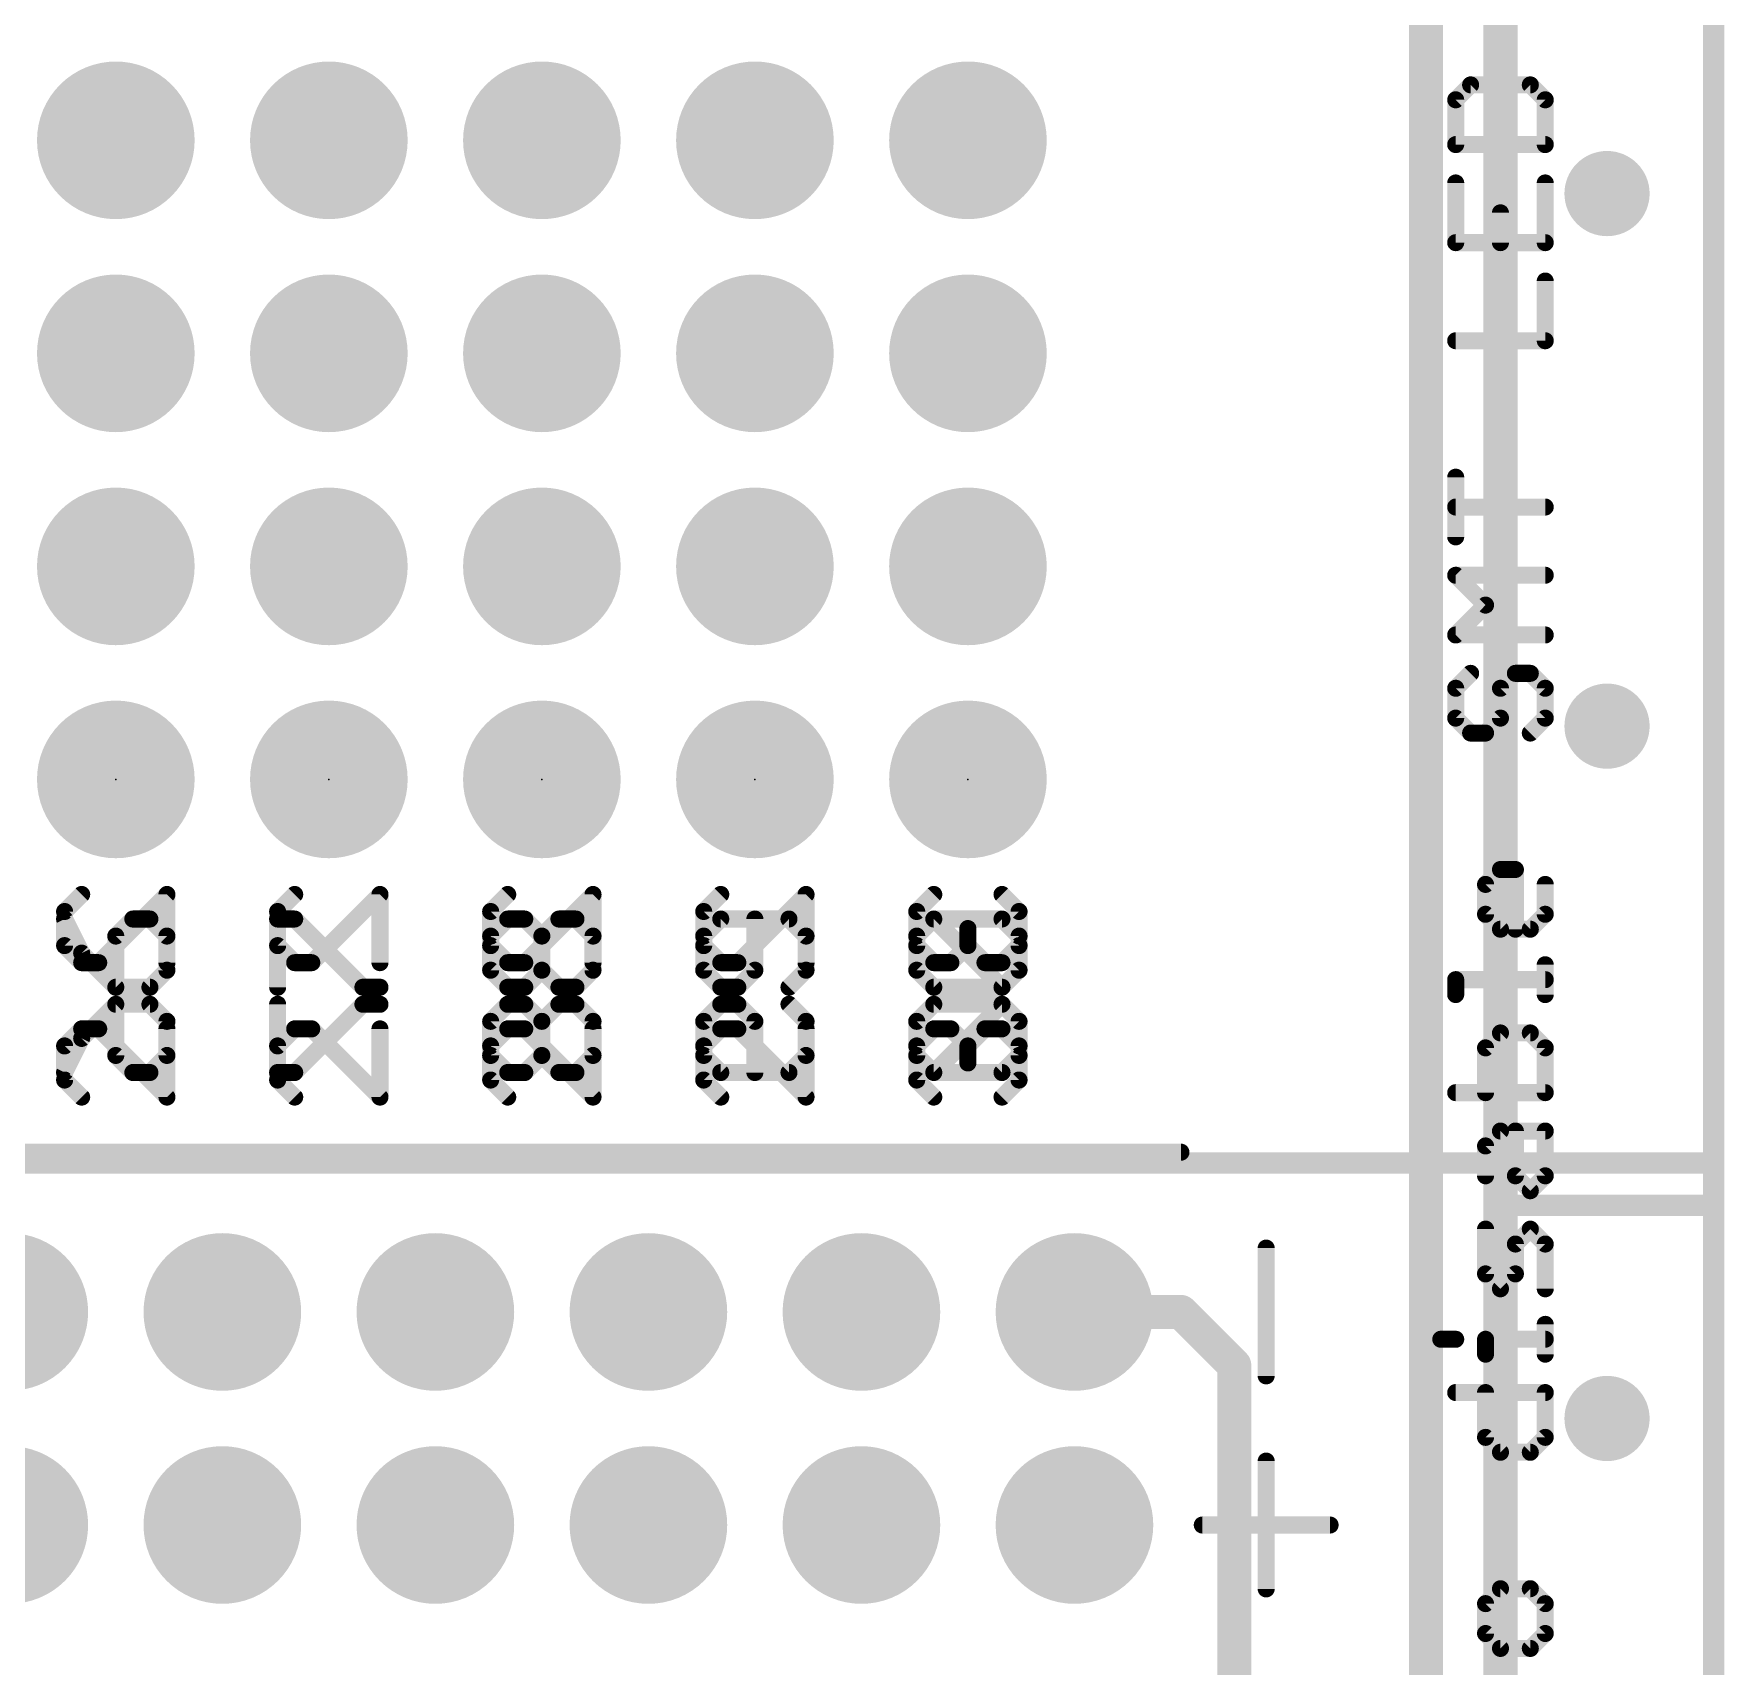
# Model space of a CAD drawing. Extents: x 0 to 108, y -11 to 121.
# Drawn here: x 65.06 to 85.22, y 27.53 to 46.99 of the extents above; entities that cross this region are included whole.
import ezdxf

# ---------------------------------------------------------------- set-up
doc = ezdxf.new("R2010")
doc.units = 0
for name, color, linetype in [('1', 12, 'CONTINUOUS'), ('17', 110, 'CONTINUOUS'), ('18', 110, 'CONTINUOUS'), ('20', 53, 'CONTINUOUS'), ('21', 41, 'CONTINUOUS'), ('22', 40, 'CONTINUOUS'), ('23', 53, 'CONTINUOUS'), ('51', 53, 'CONTINUOUS')]:
    doc.layers.add(name, color=color, linetype=linetype)

# ---------------------------------------------------------------- blocks, each defined once
blk = doc.blocks.new('RECT')
blk.add_solid([(-0.5, -0.5), (0.5, -0.5), (-0.5, 0.5), (0.5, 0.5)])
blk = doc.blocks.new('ROUNDP')
at = {"const_width": 0.5}
blk.add_lwpolyline([(0, -0.25, 1), (0, 0.25, 1), (0, -0.25)], format="xyb", dxfattribs=at)
blk = doc.blocks.new('ROUNDV')
at = {"const_width": 0.5}
blk.add_lwpolyline([(0, -0.25, 1), (0, 0.25, 1), (0, -0.25)], format="xyb", dxfattribs=at)

msp = doc.modelspace()

# ---------------------------------------------------------------- linework, layer by layer
at = {"layer": '1'}
for points, const_width in [([(82.55, 33.02), (82.55, 86.36)], 0.254), ([(85.09, 86.36), (85.09, 33.02)], 0.254), ([(82.55, 20.955), (82.55, 85.725)], 0.4064), ([(81.661, 21.336), (81.661, 85.344)], 0.4064), ([(85.09, 33.528), (0, 33.528)], 0.254), ([(85.09, 33.02), (85.09, 33.528)], 0.254), ([(85.09, 33.02), (82.55, 33.02)], 0.254), ([(85.09, 0), (85.09, 33.02)], 0.254), ([(77.47, 31.75), (78.74, 31.75)], 0.4064), ([(78.74, 31.75), (79.375, 31.115)], 0.4064), ([(79.375, 31.115), (79.375, 27.305)], 0.4064)]:
    msp.add_lwpolyline(points, dxfattribs=dict(at, const_width=const_width))
for points, const_width in [([(85.1535, 33.528, 1), (85.0265, 33.528)], 0.127), ([(85.09, 33.4645, 1), (85.09, 33.5915)], 0.127), ([(82.55, 33.0835, 1), (82.55, 32.9565)], 0.127), ([(82.4865, 33.02, 1), (82.6135, 33.02)], 0.127), ([(85.1535, 33.02, 1), (85.0265, 33.02)], 0.127), ([(85.0265, 33.02, 1), (85.1535, 33.02)], 0.127), ([(85.0265, 33.02, 1), (85.1535, 33.02)], 0.127), ([(85.09, 32.9565, 1), (85.09, 33.0835)], 0.127), ([(77.47, 31.8516, 1), (77.47, 31.6484)], 0.2032), ([(78.8118, 31.8218, 1), (78.6682, 31.6782)], 0.2032), ([(78.74, 31.6484, 1), (78.74, 31.8516)], 0.2032), ([(79.4766, 31.115, 1), (79.2734, 31.115)], 0.2032), ([(79.3032, 31.0432, 1), (79.4468, 31.1868)], 0.2032)]:
    msp.add_lwpolyline(points, format="xyb", dxfattribs=dict(at, const_width=const_width))
at = {"layer": '20', "const_width": 0.2032}
msp.add_lwpolyline([(85.09, 102.344), (85.09, 8.1461)], dxfattribs=at)
at = {"layer": '21', "const_width": 0.2032}
for points in [[(82.1936, 46.381), (82.0157, 46.2031)], [(82.9055, 46.381), (82.1936, 46.381)], [(83.0834, 46.2031), (82.9055, 46.381)], [(82.0157, 46.2031), (82.0157, 45.6692)], [(83.0834, 45.6692), (83.0834, 46.2031)], [(82.0157, 45.6692), (83.0834, 45.6692)], [(82.0157, 45.2116), (82.0157, 44.4998)], [(83.0834, 44.4998), (83.0834, 45.2116)], [(82.5495, 44.4998), (82.5495, 44.8557)], [(82.0157, 44.4998), (83.0834, 44.4998)], [(83.0834, 43.3304), (83.0834, 44.0422)], [(82.0157, 43.3304), (83.0834, 43.3304)], [(82.0157, 40.9916), (82.0157, 41.7034)], [(83.0834, 41.3475), (82.0157, 41.3475)], [(82.3716, 40.1781), (82.0157, 40.534)], [(82.0157, 40.534), (83.0834, 40.534)], [(82.0157, 39.8222), (82.3716, 40.1781)], [(83.0834, 39.8222), (82.0157, 39.8222)], [(82.1936, 39.3646), (82.0157, 39.1867)], [(82.5495, 39.1867), (82.7275, 39.3646)], [(82.7275, 39.3646), (82.9055, 39.3646)], [(82.9055, 39.3646), (83.0834, 39.1867)], [(82.0157, 39.1867), (82.0157, 38.8308)], [(82.5495, 38.8308), (82.5495, 39.1867)], [(83.0834, 39.1867), (83.0834, 38.8308)], [(82.0157, 38.8308), (82.1936, 38.6528)], [(82.3716, 38.6528), (82.5495, 38.8308)], [(83.0834, 38.8308), (82.9055, 38.6528)], [(82.1936, 38.6528), (82.3716, 38.6528)], [(82.3716, 36.8479), (82.5495, 37.0258)], [(82.5495, 37.0258), (82.7275, 37.0258)], [(82.7275, 37.0258), (82.7275, 36.314)], [(82.3716, 36.492), (82.3716, 36.8479)], [(83.0834, 36.8479), (83.0834, 36.492)], [(65.4294, 36.4354), (65.6327, 36.0286)], [(66.2429, 36.4354), (66.0395, 36.232)], [(66.4462, 36.4354), (66.2429, 36.4354)], [(66.6496, 36.232), (66.4462, 36.4354)], [(67.9694, 35.6219), (67.9694, 36.4354)], [(67.9694, 36.4354), (68.1727, 36.4354)], [(68.1727, 36.4354), (68.9862, 35.6219)], [(70.5094, 36.232), (70.7127, 36.4354)], [(70.7127, 36.4354), (70.9161, 36.4354)], [(70.9161, 36.4354), (71.1195, 36.232)], [(71.1195, 36.232), (71.3229, 36.4354)], [(71.3229, 36.4354), (71.5262, 36.4354)], [(71.5262, 36.4354), (71.7296, 36.232)], [(73.2527, 36.4354), (73.0494, 36.232)], [(74.0662, 36.4354), (73.2527, 36.4354)], [(73.6595, 35.8252), (73.6595, 36.4354)], [(74.2696, 36.232), (74.0662, 36.4354)], [(75.5894, 36.232), (75.7927, 36.4354)], [(75.7927, 36.4354), (76.6062, 36.4354)], [(76.6062, 35.6219), (75.7927, 36.4354)], [(76.6062, 36.4354), (76.8096, 36.232)], [(82.5495, 36.314), (82.3716, 36.492)], [(83.0834, 36.492), (82.9055, 36.314)], [(66.0395, 36.232), (66.0395, 35.6219)], [(66.6496, 35.8252), (66.6496, 36.232)], [(70.5094, 35.8252), (70.5094, 36.232)], [(71.1195, 35.8252), (71.1195, 36.232)], [(71.7296, 36.232), (71.7296, 35.8252)], [(73.0494, 36.232), (73.0494, 35.8252)], [(74.2696, 35.8252), (74.2696, 36.232)], [(75.5894, 35.8252), (75.5894, 36.232)], [(76.8096, 36.232), (76.8096, 35.8252)], [(82.9055, 36.314), (82.5495, 36.314)], [(65.6327, 36.0286), (66.0395, 35.6219)], [(66.4462, 35.6219), (66.6496, 35.8252)], [(70.7127, 35.6219), (70.5094, 35.8252)], [(71.1195, 35.8252), (70.9161, 35.6219)], [(71.3229, 35.6219), (71.1195, 35.8252)], [(71.7296, 35.8252), (71.5262, 35.6219)], [(73.0494, 35.8252), (73.2527, 35.6219)], [(73.4561, 35.6219), (73.6595, 35.8252)], [(74.0662, 35.6219), (74.2696, 35.8252)], [(75.7927, 35.6219), (75.5894, 35.8252)], [(76.8096, 35.8252), (76.6062, 35.6219)], [(83.0834, 35.5344), (83.0834, 35.8903)], [(66.0395, 35.6219), (66.4462, 35.6219)], [(68.9862, 35.6219), (69.1896, 35.6219)], [(70.9161, 35.6219), (70.7127, 35.6219)], [(71.5262, 35.6219), (71.3229, 35.6219)], [(73.2527, 35.6219), (73.4561, 35.6219)], [(76.6062, 35.6219), (75.7927, 35.6219)], [(82.0157, 35.5344), (82.0157, 35.7124)], [(82.0157, 35.7124), (83.0834, 35.7124)], [(65.6327, 35.1256), (65.4294, 34.9223)], [(65.8361, 35.1256), (65.6327, 35.1256)], [(66.6496, 34.3121), (65.8361, 35.1256)], [(66.6496, 35.1256), (66.6496, 34.3121)], [(68.1727, 35.1256), (67.9694, 34.9223)], [(68.3761, 35.1256), (68.1727, 35.1256)], [(69.1896, 34.3121), (68.3761, 35.1256)], [(69.1896, 35.1256), (69.1896, 34.3121)], [(70.7127, 35.1256), (70.5094, 34.9223)], [(70.9161, 35.1256), (70.7127, 35.1256)], [(71.7296, 34.3121), (70.9161, 35.1256)], [(71.7296, 35.1256), (71.7296, 34.3121)], [(73.2527, 35.1256), (73.0494, 34.9223)], [(73.4561, 35.1256), (73.2527, 35.1256)], [(74.2696, 34.3121), (73.4561, 35.1256)], [(74.2696, 35.1256), (74.2696, 34.3121)], [(75.5894, 34.9223), (75.7927, 35.1256)], [(75.7927, 35.1256), (75.9961, 35.1256)], [(75.9961, 35.1256), (76.1995, 34.9223)], [(76.1995, 34.9223), (76.4029, 35.1256)], [(76.4029, 35.1256), (76.6062, 35.1256)], [(76.6062, 35.1256), (76.8096, 34.9223)], [(82.5495, 35.0769), (82.3716, 34.8989)], [(82.9055, 35.0769), (82.5495, 35.0769)], [(83.0834, 34.8989), (82.9055, 35.0769)], [(65.4294, 34.9223), (65.4294, 34.5155)], [(67.9694, 34.9223), (67.9694, 34.5155)], [(70.5094, 34.9223), (70.5094, 34.5155)], [(73.0494, 34.9223), (73.0494, 34.5155)], [(75.5894, 34.5155), (75.5894, 34.9223)], [(76.1995, 34.9223), (76.1995, 34.7189)], [(76.8096, 34.9223), (76.8096, 34.5155)], [(82.3716, 34.8989), (82.3716, 34.365)], [(83.0834, 34.365), (83.0834, 34.8989)], [(65.4294, 34.5155), (65.6327, 34.3121)], [(67.9694, 34.5155), (68.1727, 34.3121)], [(70.5094, 34.5155), (70.7127, 34.3121)], [(73.0494, 34.5155), (73.2527, 34.3121)], [(75.7927, 34.3121), (75.5894, 34.5155)], [(76.8096, 34.5155), (76.6062, 34.3121)], [(82.0157, 34.365), (83.0834, 34.365)], [(82.3716, 33.7295), (82.5495, 33.9075)], [(82.5495, 33.9075), (83.0834, 33.9075)], [(82.7275, 33.3736), (82.7275, 33.9075)], [(83.0834, 33.9075), (83.0834, 33.3736)], [(78.74, 33.655), (2.54, 33.655)], [(82.3716, 33.3736), (82.3716, 33.7295)], [(82.9055, 33.1957), (82.7275, 33.3736)], [(83.0834, 33.3736), (82.9055, 33.1957)], [(82.3716, 32.2042), (82.3716, 32.7381)], [(82.9055, 32.7381), (82.7275, 32.5601)], [(82.7275, 32.5601), (82.7275, 32.2042)], [(83.0834, 32.5601), (82.9055, 32.7381)], [(83.0834, 32.0263), (83.0834, 32.5601)], [(79.756, 32.512), (79.756, 30.988)], [(82.5495, 32.0263), (82.3716, 32.2042)], [(82.7275, 32.2042), (82.5495, 32.0263)], [(83.0834, 31.2467), (83.0834, 31.6026)], [(81.8377, 31.4246), (82.0157, 31.4246)], [(82.3716, 31.2467), (82.3716, 31.4246)], [(82.3716, 31.4246), (83.0834, 31.4246)], [(82.0157, 30.7891), (83.0834, 30.7891)], [(82.3716, 30.2552), (82.3716, 30.7891)], [(83.0834, 30.7891), (83.0834, 30.2552)], [(82.5495, 30.0773), (82.3716, 30.2552)], [(83.0834, 30.2552), (82.9055, 30.0773)], [(79.756, 29.972), (79.756, 28.448)], [(82.9055, 30.0773), (82.5495, 30.0773)], [(78.994, 29.21), (80.518, 29.21)], [(82.5495, 28.4503), (82.3716, 28.2723)], [(82.9055, 28.4503), (82.5495, 28.4503)], [(83.0834, 28.2723), (82.9055, 28.4503)], [(82.3716, 28.2723), (82.3716, 27.9164)], [(83.0834, 27.9164), (83.0834, 28.2723)], [(82.3716, 27.9164), (82.5495, 27.7385)], [(82.9055, 27.7385), (83.0834, 27.9164)], [(82.5495, 27.7385), (82.9055, 27.7385)]]:
    msp.add_lwpolyline(points, dxfattribs=at)
at = {"layer": '21', "const_width": 0.1016}
for points in [[(82.1936, 46.4318, 1), (82.1936, 46.3302)], [(82.2296, 46.3451, 1), (82.1577, 46.4169)], [(82.9414, 46.4169, 1), (82.8695, 46.3451)], [(82.9055, 46.3302, 1), (82.9055, 46.4318)], [(82.0665, 46.2031, 1), (81.9649, 46.2031)], [(81.9798, 46.239, 1), (82.0516, 46.1672)], [(83.1342, 46.2031, 1), (83.0326, 46.2031)], [(83.0475, 46.1672, 1), (83.1193, 46.239)], [(82.0157, 45.72, 1), (82.0157, 45.6184)], [(83.0834, 45.6184, 1), (83.0834, 45.72)], [(81.9649, 45.6692, 1), (82.0665, 45.6692)], [(83.0326, 45.6692, 1), (83.1342, 45.6692)], [(82.0665, 45.2116, 1), (81.9649, 45.2116)], [(83.1342, 45.2116, 1), (83.0326, 45.2116)], [(82.6003, 44.8557, 1), (82.4987, 44.8557)], [(82.0157, 44.5506, 1), (82.0157, 44.449)], [(81.9649, 44.4998, 1), (82.0665, 44.4998)], [(82.4987, 44.4998, 1), (82.6003, 44.4998)], [(83.0326, 44.4998, 1), (83.1342, 44.4998)], [(83.0834, 44.449, 1), (83.0834, 44.5506)], [(83.1342, 44.0422, 1), (83.0326, 44.0422)], [(82.0157, 43.3812, 1), (82.0157, 43.2796)], [(83.0326, 43.3304, 1), (83.1342, 43.3304)], [(83.0834, 43.2796, 1), (83.0834, 43.3812)], [(82.0665, 41.7034, 1), (81.9649, 41.7034)], [(82.0157, 41.3983, 1), (82.0157, 41.2967)], [(83.0834, 41.2967, 1), (83.0834, 41.3983)], [(81.9649, 40.9916, 1), (82.0665, 40.9916)], [(82.0516, 40.57, 1), (81.9798, 40.4981)], [(82.0157, 40.5848, 1), (82.0157, 40.4832)], [(83.0834, 40.4832, 1), (83.0834, 40.5848)], [(82.4075, 40.1422, 1), (82.3357, 40.2141)], [(82.3357, 40.1422, 1), (82.4075, 40.2141)], [(82.0157, 39.873, 1), (82.0157, 39.7714)], [(81.9798, 39.8582, 1), (82.0516, 39.7863)], [(83.0834, 39.7714, 1), (83.0834, 39.873)], [(82.2296, 39.3287, 1), (82.1577, 39.4006)], [(82.7275, 39.4154, 1), (82.7275, 39.3138)], [(82.7634, 39.3287, 1), (82.6916, 39.4006)], [(82.9414, 39.4006, 1), (82.8695, 39.3287)], [(82.9055, 39.3138, 1), (82.9055, 39.4154)], [(82.0665, 39.1867, 1), (81.9649, 39.1867)], [(81.9798, 39.2226, 1), (82.0516, 39.1508)], [(82.6003, 39.1867, 1), (82.4987, 39.1867)], [(82.5136, 39.2226, 1), (82.5855, 39.1508)], [(83.1342, 39.1867, 1), (83.0326, 39.1867)], [(83.0475, 39.1508, 1), (83.1193, 39.2226)], [(82.0516, 38.8667, 1), (81.9798, 38.7949)], [(82.5855, 38.7949, 1), (82.5136, 38.8667)], [(83.1193, 38.7949, 1), (83.0475, 38.8667)], [(81.9649, 38.8308, 1), (82.0665, 38.8308)], [(82.1936, 38.7036, 1), (82.1936, 38.602)], [(82.1577, 38.6169, 1), (82.2296, 38.6888)], [(82.3357, 38.6888, 1), (82.4075, 38.6169)], [(82.3716, 38.602, 1), (82.3716, 38.7036)], [(82.4987, 38.8308, 1), (82.6003, 38.8308)], [(82.8695, 38.6888, 1), (82.9414, 38.6169)], [(83.0326, 38.8308, 1), (83.1342, 38.8308)], [(82.5495, 37.0766, 1), (82.5495, 36.975)], [(82.5855, 36.9899, 1), (82.5136, 37.0618)], [(82.7783, 37.0258, 1), (82.6767, 37.0258)], [(82.7275, 36.975, 1), (82.7275, 37.0766)], [(82.4224, 36.8479, 1), (82.3208, 36.8479)], [(82.3357, 36.8838, 1), (82.4075, 36.812)], [(83.1342, 36.8479, 1), (83.0326, 36.8479)], [(65.4748, 36.4581, 1), (65.3839, 36.4126)], [(66.2429, 36.4862, 1), (66.2429, 36.3846)], [(66.2788, 36.3994, 1), (66.2069, 36.4713)], [(66.4821, 36.4713, 1), (66.4103, 36.3994)], [(66.4462, 36.3846, 1), (66.4462, 36.4862)], [(68.0202, 36.4354, 1), (67.9186, 36.4354)], [(67.9694, 36.4862, 1), (67.9694, 36.3846)], [(68.2087, 36.4713, 1), (68.1368, 36.3994)], [(68.1727, 36.3846, 1), (68.1727, 36.4862)], [(70.7127, 36.4862, 1), (70.7127, 36.3846)], [(70.7487, 36.3994, 1), (70.6768, 36.4713)], [(70.952, 36.4713, 1), (70.8802, 36.3994)], [(70.9161, 36.3846, 1), (70.9161, 36.4862)], [(71.3229, 36.4862, 1), (71.3229, 36.3846)], [(71.3588, 36.3994, 1), (71.2869, 36.4713)], [(71.5621, 36.4713, 1), (71.4903, 36.3994)], [(71.5262, 36.3846, 1), (71.5262, 36.4862)], [(73.2527, 36.4862, 1), (73.2527, 36.3846)], [(73.2887, 36.3994, 1), (73.2168, 36.4713)], [(73.7103, 36.4354, 1), (73.6087, 36.4354)], [(74.1021, 36.4713, 1), (74.0303, 36.3994)], [(74.0662, 36.3846, 1), (74.0662, 36.4862)], [(75.7927, 36.4862, 1), (75.7927, 36.3846)], [(75.8287, 36.4713, 1), (75.7568, 36.3994)], [(75.8287, 36.3994, 1), (75.7568, 36.4713)], [(76.6421, 36.4713, 1), (76.5703, 36.3994)], [(76.6062, 36.3846, 1), (76.6062, 36.4862)], [(82.4075, 36.5279, 1), (82.3357, 36.4561)], [(82.3208, 36.492, 1), (82.4224, 36.492)], [(83.0326, 36.492, 1), (83.1342, 36.492)], [(83.1193, 36.4561, 1), (83.0475, 36.5279)], [(66.0903, 36.232, 1), (65.9887, 36.232)], [(66.0036, 36.2679, 1), (66.0754, 36.1961)], [(66.7004, 36.232, 1), (66.5988, 36.232)], [(66.6137, 36.1961, 1), (66.6855, 36.2679)], [(70.4734, 36.2679, 1), (70.5453, 36.1961)], [(70.5602, 36.232, 1), (70.4586, 36.232)], [(71.1703, 36.232, 1), (71.0687, 36.232)], [(71.0836, 36.2679, 1), (71.1554, 36.1961)], [(71.0836, 36.1961, 1), (71.1554, 36.2679)], [(71.7804, 36.232, 1), (71.6788, 36.232)], [(71.6937, 36.1961, 1), (71.7655, 36.2679)], [(73.0134, 36.2679, 1), (73.0853, 36.1961)], [(73.1002, 36.232, 1), (72.9986, 36.232)], [(74.3204, 36.232, 1), (74.2188, 36.232)], [(74.2337, 36.1961, 1), (74.3055, 36.2679)], [(75.5534, 36.2679, 1), (75.6253, 36.1961)], [(75.6402, 36.232, 1), (75.5386, 36.232)], [(76.8604, 36.232, 1), (76.7588, 36.232)], [(76.7737, 36.1961, 1), (76.8455, 36.2679)], [(82.5495, 36.3648, 1), (82.5495, 36.2632)], [(82.5136, 36.2781, 1), (82.5855, 36.35)], [(82.6767, 36.314, 1), (82.7783, 36.314)], [(82.8695, 36.35, 1), (82.9414, 36.2781)], [(82.9055, 36.2632, 1), (82.9055, 36.3648)], [(65.6687, 36.0645, 1), (65.5968, 35.9927)], [(65.5873, 36.0059, 1), (65.6782, 36.0513)], [(66.5988, 35.8252, 1), (66.7004, 35.8252)], [(66.6855, 35.7893, 1), (66.6137, 35.8612)], [(70.5453, 35.8612, 1), (70.4734, 35.7893)], [(70.4586, 35.8252, 1), (70.5602, 35.8252)], [(71.1554, 35.8612, 1), (71.0836, 35.7893)], [(71.0687, 35.8252, 1), (71.1703, 35.8252)], [(71.1554, 35.7893, 1), (71.0836, 35.8612)], [(71.6788, 35.8252, 1), (71.7804, 35.8252)], [(71.7655, 35.7893, 1), (71.6937, 35.8612)], [(73.0853, 35.8612, 1), (73.0134, 35.7893)], [(72.9986, 35.8252, 1), (73.1002, 35.8252)], [(73.6087, 35.8252, 1), (73.7103, 35.8252)], [(73.6954, 35.7893, 1), (73.6236, 35.8612)], [(74.2188, 35.8252, 1), (74.3204, 35.8252)], [(74.3055, 35.7893, 1), (74.2337, 35.8612)], [(75.6253, 35.8612, 1), (75.5534, 35.7893)], [(75.5386, 35.8252, 1), (75.6402, 35.8252)], [(76.7588, 35.8252, 1), (76.8604, 35.8252)], [(76.8455, 35.7893, 1), (76.7737, 35.8612)], [(83.1342, 35.8903, 1), (83.0326, 35.8903)], [(66.0395, 35.6727, 1), (66.0395, 35.5711)], [(66.0036, 35.586, 1), (66.0754, 35.6578)], [(66.4103, 35.6578, 1), (66.4821, 35.586)], [(66.4462, 35.5711, 1), (66.4462, 35.6727)], [(68.9862, 35.6727, 1), (68.9862, 35.5711)], [(68.9503, 35.586, 1), (69.0221, 35.6578)], [(69.1896, 35.5711, 1), (69.1896, 35.6727)], [(70.7127, 35.6727, 1), (70.7127, 35.5711)], [(70.6768, 35.586, 1), (70.7487, 35.6578)], [(70.8802, 35.6578, 1), (70.952, 35.586)], [(70.9161, 35.5711, 1), (70.9161, 35.6727)], [(71.3229, 35.6727, 1), (71.3229, 35.5711)], [(71.2869, 35.586, 1), (71.3588, 35.6578)], [(71.4903, 35.6578, 1), (71.5621, 35.586)], [(71.5262, 35.5711, 1), (71.5262, 35.6727)], [(73.2527, 35.6727, 1), (73.2527, 35.5711)], [(73.2168, 35.586, 1), (73.2887, 35.6578)], [(73.4202, 35.6578, 1), (73.492, 35.586)], [(73.4561, 35.5711, 1), (73.4561, 35.6727)], [(74.0303, 35.6578, 1), (74.1021, 35.586)], [(75.7927, 35.6727, 1), (75.7927, 35.5711)], [(75.7568, 35.586, 1), (75.8287, 35.6578)], [(76.5703, 35.6578, 1), (76.6421, 35.586)], [(76.5703, 35.586, 1), (76.6421, 35.6578)], [(76.6062, 35.5711, 1), (76.6062, 35.6727)], [(82.0665, 35.7124, 1), (81.9649, 35.7124)], [(82.0157, 35.7632, 1), (82.0157, 35.6616)], [(83.0834, 35.6616, 1), (83.0834, 35.7632)], [(65.9887, 35.6219, 1), (66.0903, 35.6219)], [(67.9186, 35.6219, 1), (68.0202, 35.6219)], [(81.9649, 35.5344, 1), (82.0665, 35.5344)], [(83.0326, 35.5344, 1), (83.1342, 35.5344)], [(65.6327, 35.1764, 1), (65.6327, 35.0748)], [(65.6687, 35.0897, 1), (65.5968, 35.1616)], [(65.872, 35.1616, 1), (65.8002, 35.0897)], [(65.8361, 35.0748, 1), (65.8361, 35.1764)], [(66.7004, 35.1256, 1), (66.5988, 35.1256)], [(68.1727, 35.1764, 1), (68.1727, 35.0748)], [(68.2087, 35.0897, 1), (68.1368, 35.1616)], [(68.412, 35.1616, 1), (68.3402, 35.0897)], [(68.3761, 35.0748, 1), (68.3761, 35.1764)], [(69.2404, 35.1256, 1), (69.1388, 35.1256)], [(70.7127, 35.1764, 1), (70.7127, 35.0748)], [(70.7487, 35.0897, 1), (70.6768, 35.1616)], [(70.952, 35.1616, 1), (70.8802, 35.0897)], [(70.9161, 35.0748, 1), (70.9161, 35.1764)], [(71.7804, 35.1256, 1), (71.6788, 35.1256)], [(73.2527, 35.1764, 1), (73.2527, 35.0748)], [(73.2887, 35.0897, 1), (73.2168, 35.1616)], [(73.492, 35.1616, 1), (73.4202, 35.0897)], [(73.4561, 35.0748, 1), (73.4561, 35.1764)], [(74.3204, 35.1256, 1), (74.2188, 35.1256)], [(75.7927, 35.1764, 1), (75.7927, 35.0748)], [(75.8287, 35.0897, 1), (75.7568, 35.1616)], [(76.032, 35.1616, 1), (75.9602, 35.0897)], [(75.9961, 35.0748, 1), (75.9961, 35.1764)], [(76.4029, 35.1764, 1), (76.4029, 35.0748)], [(76.4388, 35.0897, 1), (76.3669, 35.1616)], [(76.6421, 35.1616, 1), (76.5703, 35.0897)], [(76.6062, 35.0748, 1), (76.6062, 35.1764)], [(82.5495, 35.1277, 1), (82.5495, 35.0261)], [(82.5855, 35.0409, 1), (82.5136, 35.1128)], [(82.9414, 35.1128, 1), (82.8695, 35.0409)], [(82.9055, 35.0261, 1), (82.9055, 35.1277)], [(65.3934, 34.9582, 1), (65.4653, 34.8863)], [(65.4802, 34.9223, 1), (65.3786, 34.9223)], [(67.9334, 34.9582, 1), (68.0053, 34.8863)], [(68.0202, 34.9223, 1), (67.9186, 34.9223)], [(70.4734, 34.9582, 1), (70.5453, 34.8863)], [(70.5602, 34.9223, 1), (70.4586, 34.9223)], [(73.0134, 34.9582, 1), (73.0853, 34.8863)], [(73.1002, 34.9223, 1), (72.9986, 34.9223)], [(75.5534, 34.9582, 1), (75.6253, 34.8863)], [(75.6402, 34.9223, 1), (75.5386, 34.9223)], [(76.2503, 34.9223, 1), (76.1487, 34.9223)], [(76.1636, 34.9582, 1), (76.2354, 34.8863)], [(76.1636, 34.8863, 1), (76.2354, 34.9582)], [(76.8604, 34.9223, 1), (76.7588, 34.9223)], [(76.7737, 34.8863, 1), (76.8455, 34.9582)], [(82.4224, 34.8989, 1), (82.3208, 34.8989)], [(82.3357, 34.9348, 1), (82.4075, 34.863)], [(83.1342, 34.8989, 1), (83.0326, 34.8989)], [(83.0475, 34.863, 1), (83.1193, 34.9348)], [(76.1487, 34.7189, 1), (76.2503, 34.7189)], [(65.4653, 34.5514, 1), (65.3934, 34.4796)], [(65.3786, 34.5155, 1), (65.4802, 34.5155)], [(68.0053, 34.5514, 1), (67.9334, 34.4796)], [(67.9186, 34.5155, 1), (68.0202, 34.5155)], [(70.5453, 34.5514, 1), (70.4734, 34.4796)], [(70.4586, 34.5155, 1), (70.5602, 34.5155)], [(73.0853, 34.5514, 1), (73.0134, 34.4796)], [(72.9986, 34.5155, 1), (73.1002, 34.5155)], [(75.6253, 34.5514, 1), (75.5534, 34.4796)], [(75.5386, 34.5155, 1), (75.6402, 34.5155)], [(76.7588, 34.5155, 1), (76.8604, 34.5155)], [(76.8455, 34.4796, 1), (76.7737, 34.5514)], [(82.0157, 34.4158, 1), (82.0157, 34.3142)], [(83.0834, 34.3142, 1), (83.0834, 34.4158)], [(65.5968, 34.2762, 1), (65.6687, 34.3481)], [(66.5988, 34.3121, 1), (66.7004, 34.3121)], [(66.6137, 34.2762, 1), (66.6855, 34.3481)], [(68.1368, 34.2762, 1), (68.2087, 34.3481)], [(69.1388, 34.3121, 1), (69.2404, 34.3121)], [(69.1537, 34.2762, 1), (69.2255, 34.3481)], [(70.6768, 34.2762, 1), (70.7487, 34.3481)], [(71.6788, 34.3121, 1), (71.7804, 34.3121)], [(71.6937, 34.2762, 1), (71.7655, 34.3481)], [(73.2168, 34.2762, 1), (73.2887, 34.3481)], [(74.2188, 34.3121, 1), (74.3204, 34.3121)], [(74.2337, 34.2762, 1), (74.3055, 34.3481)], [(75.7568, 34.2762, 1), (75.8287, 34.3481)], [(76.5703, 34.3481, 1), (76.6421, 34.2762)], [(82.3208, 34.365, 1), (82.4224, 34.365)], [(83.0326, 34.365, 1), (83.1342, 34.365)], [(82.5495, 33.9583, 1), (82.5495, 33.8567)], [(82.5855, 33.8715, 1), (82.5136, 33.9434)], [(82.7783, 33.9075, 1), (82.6767, 33.9075)], [(83.1342, 33.9075, 1), (83.0326, 33.9075)], [(83.0834, 33.8567, 1), (83.0834, 33.9583)], [(78.74, 33.6042, 1), (78.74, 33.7058)], [(82.4224, 33.7295, 1), (82.3208, 33.7295)], [(82.3357, 33.7654, 1), (82.4075, 33.6936)], [(82.7634, 33.4095, 1), (82.6916, 33.3377)], [(83.1193, 33.3377, 1), (83.0475, 33.4095)], [(82.3208, 33.3736, 1), (82.4224, 33.3736)], [(82.6767, 33.3736, 1), (82.7783, 33.3736)], [(82.8695, 33.2316, 1), (82.9414, 33.1597)], [(82.8695, 33.1597, 1), (82.9414, 33.2316)], [(83.0326, 33.3736, 1), (83.1342, 33.3736)], [(82.4224, 32.7381, 1), (82.3208, 32.7381)], [(82.7783, 32.5601, 1), (82.6767, 32.5601)], [(82.9414, 32.774, 1), (82.8695, 32.7021)], [(82.9414, 32.7021, 1), (82.8695, 32.774)], [(83.1342, 32.5601, 1), (83.0326, 32.5601)], [(79.8068, 32.512, 1), (79.7052, 32.512)], [(82.6916, 32.596, 1), (82.7634, 32.5242)], [(83.0475, 32.5242, 1), (83.1193, 32.596)], [(82.4075, 32.2401, 1), (82.3357, 32.1683)], [(82.3208, 32.2042, 1), (82.4224, 32.2042)], [(82.6767, 32.2042, 1), (82.7783, 32.2042)], [(82.7634, 32.1683, 1), (82.6916, 32.2401)], [(82.5136, 32.0622, 1), (82.5855, 31.9903)], [(82.5136, 31.9903, 1), (82.5855, 32.0622)], [(83.0326, 32.0263, 1), (83.1342, 32.0263)], [(83.1342, 31.6026, 1), (83.0326, 31.6026)], [(81.8377, 31.4754, 1), (81.8377, 31.3738)], [(82.0157, 31.3738, 1), (82.0157, 31.4754)], [(82.4224, 31.4246, 1), (82.3208, 31.4246)], [(82.3716, 31.4754, 1), (82.3716, 31.3738)], [(83.0834, 31.3738, 1), (83.0834, 31.4754)], [(82.3208, 31.2467, 1), (82.4224, 31.2467)], [(83.0326, 31.2467, 1), (83.1342, 31.2467)], [(79.7052, 30.988, 1), (79.8068, 30.988)], [(82.0157, 30.8399, 1), (82.0157, 30.7383)], [(82.4224, 30.7891, 1), (82.3208, 30.7891)], [(83.1342, 30.7891, 1), (83.0326, 30.7891)], [(83.0834, 30.7383, 1), (83.0834, 30.8399)], [(82.4075, 30.2911, 1), (82.3357, 30.2193)], [(82.3208, 30.2552, 1), (82.4224, 30.2552)], [(83.0326, 30.2552, 1), (83.1342, 30.2552)], [(83.1193, 30.2193, 1), (83.0475, 30.2911)], [(79.8068, 29.972, 1), (79.7052, 29.972)], [(82.5495, 30.1281, 1), (82.5495, 30.0265)], [(82.5136, 30.0413, 1), (82.5855, 30.1132)], [(82.8695, 30.1132, 1), (82.9414, 30.0413)], [(82.9055, 30.0265, 1), (82.9055, 30.1281)], [(78.994, 29.2608, 1), (78.994, 29.1592)], [(80.518, 29.1592, 1), (80.518, 29.2608)], [(79.7052, 28.448, 1), (79.8068, 28.448)], [(82.5495, 28.5011, 1), (82.5495, 28.3995)], [(82.5855, 28.4144, 1), (82.5136, 28.4862)], [(82.9414, 28.4862, 1), (82.8695, 28.4144)], [(82.9055, 28.3995, 1), (82.9055, 28.5011)], [(82.4224, 28.2723, 1), (82.3208, 28.2723)], [(82.3357, 28.3082, 1), (82.4075, 28.2364)], [(83.1342, 28.2723, 1), (83.0326, 28.2723)], [(83.0475, 28.2364, 1), (83.1193, 28.3082)], [(82.4075, 27.9523, 1), (82.3357, 27.8805)], [(83.1193, 27.8805, 1), (83.0475, 27.9523)], [(82.3208, 27.9164, 1), (82.4224, 27.9164)], [(82.5495, 27.7893, 1), (82.5495, 27.6877)], [(82.5136, 27.7025, 1), (82.5855, 27.7744)], [(82.8695, 27.7744, 1), (82.9414, 27.7025)], [(82.9055, 27.6877, 1), (82.9055, 27.7893)], [(83.0326, 27.9164, 1), (83.1342, 27.9164)]]:
    msp.add_lwpolyline(points, format="xyb", dxfattribs=at)
at = {"layer": '22', "const_width": 0.2032}
for points in [[(65.4294, 36.525), (65.6327, 36.7284)], [(66.6496, 36.7284), (65.8361, 35.9149)], [(66.6496, 35.9149), (66.6496, 36.7284)], [(67.9694, 36.525), (68.1727, 36.7284)], [(69.1896, 36.7284), (68.3761, 35.9149)], [(69.1896, 35.9149), (69.1896, 36.7284)], [(70.5094, 36.525), (70.7127, 36.7284)], [(71.7296, 36.7284), (70.9161, 35.9149)], [(71.7296, 35.9149), (71.7296, 36.7284)], [(73.0494, 36.525), (73.2527, 36.7284)], [(74.2696, 36.7284), (73.4561, 35.9149)], [(74.2696, 35.9149), (74.2696, 36.7284)], [(75.7927, 36.7284), (75.5894, 36.525)], [(76.8096, 36.525), (76.6062, 36.7284)], [(65.4294, 36.1183), (65.4294, 36.525)], [(67.9694, 36.1183), (67.9694, 36.525)], [(70.5094, 36.1183), (70.5094, 36.525)], [(73.0494, 36.1183), (73.0494, 36.525)], [(75.5894, 36.525), (75.5894, 36.1183)], [(76.8096, 36.1183), (76.8096, 36.525)], [(76.1995, 36.1183), (76.1995, 36.3217)], [(65.6327, 35.9149), (65.4294, 36.1183)], [(68.1727, 35.9149), (67.9694, 36.1183)], [(70.7127, 35.9149), (70.5094, 36.1183)], [(73.2527, 35.9149), (73.0494, 36.1183)], [(75.5894, 36.1183), (75.7927, 35.9149)], [(75.9961, 35.9149), (76.1995, 36.1183)], [(76.1995, 36.1183), (76.4029, 35.9149)], [(76.6062, 35.9149), (76.8096, 36.1183)], [(65.8361, 35.9149), (65.6327, 35.9149)], [(68.3761, 35.9149), (68.1727, 35.9149)], [(70.9161, 35.9149), (70.7127, 35.9149)], [(73.4561, 35.9149), (73.2527, 35.9149)], [(75.7927, 35.9149), (75.9961, 35.9149)], [(76.4029, 35.9149), (76.6062, 35.9149)], [(65.6327, 35.0119), (66.0395, 35.4187)], [(66.0395, 35.4187), (66.4462, 35.4187)], [(66.0395, 34.8086), (66.0395, 35.4187)], [(66.4462, 35.4187), (66.6496, 35.2153)], [(67.9694, 35.4187), (67.9694, 34.6052)], [(68.1727, 34.6052), (68.9862, 35.4187)], [(68.9862, 35.4187), (69.1896, 35.4187)], [(70.7127, 35.4187), (70.5094, 35.2153)], [(70.9161, 35.4187), (70.7127, 35.4187)], [(71.1195, 35.2153), (70.9161, 35.4187)], [(71.3229, 35.4187), (71.1195, 35.2153)], [(71.5262, 35.4187), (71.3229, 35.4187)], [(71.7296, 35.2153), (71.5262, 35.4187)], [(73.0494, 35.2153), (73.2527, 35.4187)], [(73.2527, 35.4187), (73.4561, 35.4187)], [(73.4561, 35.4187), (73.6595, 35.2153)], [(74.0662, 35.4187), (74.2696, 35.2153)], [(75.7927, 35.4187), (75.5894, 35.2153)], [(76.6062, 35.4187), (75.7927, 35.4187)], [(76.6062, 35.4187), (75.7927, 34.6052)], [(76.8096, 35.2153), (76.6062, 35.4187)], [(66.6496, 35.2153), (66.6496, 34.8086)], [(70.5094, 35.2153), (70.5094, 34.8086)], [(71.1195, 35.2153), (71.1195, 34.8086)], [(71.7296, 34.8086), (71.7296, 35.2153)], [(73.0494, 34.8086), (73.0494, 35.2153)], [(73.6595, 35.2153), (73.6595, 34.6052)], [(74.2696, 35.2153), (74.2696, 34.8086)], [(75.5894, 35.2153), (75.5894, 34.8086)], [(76.8096, 34.8086), (76.8096, 35.2153)], [(65.4294, 34.6052), (65.6327, 35.0119)], [(66.2429, 34.6052), (66.0395, 34.8086)], [(66.6496, 34.8086), (66.4462, 34.6052)], [(70.5094, 34.8086), (70.7127, 34.6052)], [(70.9161, 34.6052), (71.1195, 34.8086)], [(71.1195, 34.8086), (71.3229, 34.6052)], [(71.5262, 34.6052), (71.7296, 34.8086)], [(73.2527, 34.6052), (73.0494, 34.8086)], [(74.2696, 34.8086), (74.0662, 34.6052)], [(75.5894, 34.8086), (75.7927, 34.6052)], [(76.6062, 34.6052), (76.8096, 34.8086)], [(66.4462, 34.6052), (66.2429, 34.6052)], [(67.9694, 34.6052), (68.1727, 34.6052)], [(70.7127, 34.6052), (70.9161, 34.6052)], [(71.3229, 34.6052), (71.5262, 34.6052)], [(74.0662, 34.6052), (73.2527, 34.6052)], [(75.7927, 34.6052), (76.6062, 34.6052)], [(2.54, 33.655), (78.74, 33.655)], [(79.756, 32.512), (79.756, 30.988)], [(79.756, 29.972), (79.756, 28.448)], [(80.518, 29.21), (78.994, 29.21)]]:
    msp.add_lwpolyline(points, dxfattribs=at)
at = {"layer": '22', "const_width": 0.1016}
for points in [[(65.6687, 36.6925, 1), (65.5968, 36.7643)], [(66.7004, 36.7284, 1), (66.5988, 36.7284)], [(66.6855, 36.6925, 1), (66.6137, 36.7643)], [(68.2087, 36.6925, 1), (68.1368, 36.7643)], [(69.2404, 36.7284, 1), (69.1388, 36.7284)], [(69.2255, 36.6925, 1), (69.1537, 36.7643)], [(70.7487, 36.6925, 1), (70.6768, 36.7643)], [(71.7804, 36.7284, 1), (71.6788, 36.7284)], [(71.7655, 36.6925, 1), (71.6937, 36.7643)], [(73.2887, 36.6925, 1), (73.2168, 36.7643)], [(74.3204, 36.7284, 1), (74.2188, 36.7284)], [(74.3055, 36.6925, 1), (74.2337, 36.7643)], [(75.8287, 36.6925, 1), (75.7568, 36.7643)], [(76.6421, 36.7643, 1), (76.5703, 36.6925)], [(65.3934, 36.5609, 1), (65.4653, 36.4891)], [(65.4802, 36.525, 1), (65.3786, 36.525)], [(67.9334, 36.5609, 1), (68.0053, 36.4891)], [(68.0202, 36.525, 1), (67.9186, 36.525)], [(70.4734, 36.5609, 1), (70.5453, 36.4891)], [(70.5602, 36.525, 1), (70.4586, 36.525)], [(73.0134, 36.5609, 1), (73.0853, 36.4891)], [(73.1002, 36.525, 1), (72.9986, 36.525)], [(75.5534, 36.5609, 1), (75.6253, 36.4891)], [(75.6402, 36.525, 1), (75.5386, 36.525)], [(76.8604, 36.525, 1), (76.7588, 36.525)], [(76.7737, 36.4891, 1), (76.8455, 36.5609)], [(76.2503, 36.3217, 1), (76.1487, 36.3217)], [(65.4653, 36.1542, 1), (65.3934, 36.0824)], [(65.3786, 36.1183, 1), (65.4802, 36.1183)], [(68.0053, 36.1542, 1), (67.9334, 36.0824)], [(67.9186, 36.1183, 1), (68.0202, 36.1183)], [(70.5453, 36.1542, 1), (70.4734, 36.0824)], [(70.4586, 36.1183, 1), (70.5602, 36.1183)], [(73.0853, 36.1542, 1), (73.0134, 36.0824)], [(72.9986, 36.1183, 1), (73.1002, 36.1183)], [(75.6253, 36.1542, 1), (75.5534, 36.0824)], [(75.5386, 36.1183, 1), (75.6402, 36.1183)], [(76.2354, 36.1542, 1), (76.1636, 36.0824)], [(76.1487, 36.1183, 1), (76.2503, 36.1183)], [(76.2354, 36.0824, 1), (76.1636, 36.1542)], [(76.7588, 36.1183, 1), (76.8604, 36.1183)], [(76.8455, 36.0824, 1), (76.7737, 36.1542)], [(65.6327, 35.9657, 1), (65.6327, 35.8641)], [(65.5968, 35.879, 1), (65.6687, 35.9508)], [(65.8002, 35.9508, 1), (65.872, 35.879)], [(65.8361, 35.8641, 1), (65.8361, 35.9657)], [(66.5988, 35.9149, 1), (66.7004, 35.9149)], [(68.1727, 35.9657, 1), (68.1727, 35.8641)], [(68.1368, 35.879, 1), (68.2087, 35.9508)], [(68.3402, 35.9508, 1), (68.412, 35.879)], [(68.3761, 35.8641, 1), (68.3761, 35.9657)], [(69.1388, 35.9149, 1), (69.2404, 35.9149)], [(70.7127, 35.9657, 1), (70.7127, 35.8641)], [(70.6768, 35.879, 1), (70.7487, 35.9508)], [(70.8802, 35.9508, 1), (70.952, 35.879)], [(70.9161, 35.8641, 1), (70.9161, 35.9657)], [(71.6788, 35.9149, 1), (71.7804, 35.9149)], [(73.2527, 35.9657, 1), (73.2527, 35.8641)], [(73.2168, 35.879, 1), (73.2887, 35.9508)], [(73.4202, 35.9508, 1), (73.492, 35.879)], [(73.4561, 35.8641, 1), (73.4561, 35.9657)], [(74.2188, 35.9149, 1), (74.3204, 35.9149)], [(75.7927, 35.9657, 1), (75.7927, 35.8641)], [(75.7568, 35.879, 1), (75.8287, 35.9508)], [(75.9602, 35.9508, 1), (76.032, 35.879)], [(75.9961, 35.8641, 1), (75.9961, 35.9657)], [(76.4029, 35.9657, 1), (76.4029, 35.8641)], [(76.3669, 35.879, 1), (76.4388, 35.9508)], [(76.5703, 35.9508, 1), (76.6421, 35.879)], [(76.6062, 35.8641, 1), (76.6062, 35.9657)], [(66.0395, 35.4695, 1), (66.0395, 35.3679)], [(66.0903, 35.4187, 1), (65.9887, 35.4187)], [(66.0754, 35.3828, 1), (66.0036, 35.4546)], [(66.4821, 35.4546, 1), (66.4103, 35.3828)], [(66.4462, 35.3679, 1), (66.4462, 35.4695)], [(68.0202, 35.4187, 1), (67.9186, 35.4187)], [(68.9862, 35.4695, 1), (68.9862, 35.3679)], [(69.0221, 35.3828, 1), (68.9503, 35.4546)], [(69.1896, 35.3679, 1), (69.1896, 35.4695)], [(70.7127, 35.4695, 1), (70.7127, 35.3679)], [(70.7487, 35.3828, 1), (70.6768, 35.4546)], [(70.952, 35.4546, 1), (70.8802, 35.3828)], [(70.9161, 35.3679, 1), (70.9161, 35.4695)], [(71.3229, 35.4695, 1), (71.3229, 35.3679)], [(71.3588, 35.3828, 1), (71.2869, 35.4546)], [(71.5621, 35.4546, 1), (71.4903, 35.3828)], [(71.5262, 35.3679, 1), (71.5262, 35.4695)], [(73.2527, 35.4695, 1), (73.2527, 35.3679)], [(73.2887, 35.3828, 1), (73.2168, 35.4546)], [(73.492, 35.4546, 1), (73.4202, 35.3828)], [(73.4561, 35.3679, 1), (73.4561, 35.4695)], [(74.1021, 35.4546, 1), (74.0303, 35.3828)], [(75.7927, 35.4695, 1), (75.7927, 35.3679)], [(75.8287, 35.3828, 1), (75.7568, 35.4546)], [(76.6421, 35.4546, 1), (76.5703, 35.3828)], [(76.6421, 35.3828, 1), (76.5703, 35.4546)], [(76.6062, 35.3679, 1), (76.6062, 35.4695)], [(66.7004, 35.2153, 1), (66.5988, 35.2153)], [(66.6137, 35.1794, 1), (66.6855, 35.2512)], [(70.4734, 35.2512, 1), (70.5453, 35.1794)], [(70.5602, 35.2153, 1), (70.4586, 35.2153)], [(71.1703, 35.2153, 1), (71.0687, 35.2153)], [(71.0836, 35.2512, 1), (71.1554, 35.1794)], [(71.0836, 35.1794, 1), (71.1554, 35.2512)], [(71.7804, 35.2153, 1), (71.6788, 35.2153)], [(71.6937, 35.1794, 1), (71.7655, 35.2512)], [(73.0134, 35.2512, 1), (73.0853, 35.1794)], [(73.1002, 35.2153, 1), (72.9986, 35.2153)], [(73.7103, 35.2153, 1), (73.6087, 35.2153)], [(73.6236, 35.1794, 1), (73.6954, 35.2512)], [(74.3204, 35.2153, 1), (74.2188, 35.2153)], [(74.2337, 35.1794, 1), (74.3055, 35.2512)], [(75.5534, 35.2512, 1), (75.6253, 35.1794)], [(75.6402, 35.2153, 1), (75.5386, 35.2153)], [(76.8604, 35.2153, 1), (76.7588, 35.2153)], [(76.7737, 35.1794, 1), (76.8455, 35.2512)], [(65.5968, 35.0478, 1), (65.6687, 34.976)], [(65.6782, 34.9892, 1), (65.5873, 35.0346)], [(66.0754, 34.8445, 1), (66.0036, 34.7726)], [(66.6855, 34.7726, 1), (66.6137, 34.8445)], [(70.5453, 34.8445, 1), (70.4734, 34.7726)], [(71.1554, 34.8445, 1), (71.0836, 34.7726)], [(71.1554, 34.7726, 1), (71.0836, 34.8445)], [(71.7655, 34.7726, 1), (71.6937, 34.8445)], [(73.0853, 34.8445, 1), (73.0134, 34.7726)], [(74.3055, 34.7726, 1), (74.2337, 34.8445)], [(75.6253, 34.8445, 1), (75.5534, 34.7726)], [(76.8455, 34.7726, 1), (76.7737, 34.8445)], [(65.3839, 34.6279, 1), (65.4748, 34.5825)], [(65.9887, 34.8086, 1), (66.0903, 34.8086)], [(66.2429, 34.656, 1), (66.2429, 34.5544)], [(66.2069, 34.5693, 1), (66.2788, 34.6411)], [(66.4103, 34.6411, 1), (66.4821, 34.5693)], [(66.4462, 34.5544, 1), (66.4462, 34.656)], [(66.5988, 34.8086, 1), (66.7004, 34.8086)], [(67.9694, 34.656, 1), (67.9694, 34.5544)], [(68.1368, 34.6411, 1), (68.2087, 34.5693)], [(68.1727, 34.5544, 1), (68.1727, 34.656)], [(70.4586, 34.8086, 1), (70.5602, 34.8086)], [(70.7127, 34.656, 1), (70.7127, 34.5544)], [(70.6768, 34.5693, 1), (70.7487, 34.6411)], [(70.8802, 34.6411, 1), (70.952, 34.5693)], [(70.9161, 34.5544, 1), (70.9161, 34.656)], [(71.0687, 34.8086, 1), (71.1703, 34.8086)], [(71.3229, 34.656, 1), (71.3229, 34.5544)], [(71.2869, 34.5693, 1), (71.3588, 34.6411)], [(71.4903, 34.6411, 1), (71.5621, 34.5693)], [(71.5262, 34.5544, 1), (71.5262, 34.656)], [(71.6788, 34.8086, 1), (71.7804, 34.8086)], [(72.9986, 34.8086, 1), (73.1002, 34.8086)], [(73.2527, 34.656, 1), (73.2527, 34.5544)], [(73.2168, 34.5693, 1), (73.2887, 34.6411)], [(74.0303, 34.6411, 1), (74.1021, 34.5693)], [(74.0662, 34.5544, 1), (74.0662, 34.656)], [(74.2188, 34.8086, 1), (74.3204, 34.8086)], [(75.5386, 34.8086, 1), (75.6402, 34.8086)], [(75.7927, 34.656, 1), (75.7927, 34.5544)], [(75.7568, 34.6411, 1), (75.8287, 34.5693)], [(75.7568, 34.5693, 1), (75.8287, 34.6411)], [(76.5703, 34.6411, 1), (76.6421, 34.5693)], [(76.6062, 34.5544, 1), (76.6062, 34.656)], [(76.7588, 34.8086, 1), (76.8604, 34.8086)], [(67.9186, 34.6052, 1), (68.0202, 34.6052)], [(73.6087, 34.6052, 1), (73.7103, 34.6052)], [(78.74, 33.6042, 1), (78.74, 33.7058)], [(79.8068, 32.512, 1), (79.7052, 32.512)], [(79.7052, 30.988, 1), (79.8068, 30.988)], [(79.8068, 29.972, 1), (79.7052, 29.972)], [(78.994, 29.2608, 1), (78.994, 29.1592)], [(80.518, 29.1592, 1), (80.518, 29.2608)], [(79.7052, 28.448, 1), (79.8068, 28.448)]]:
    msp.add_lwpolyline(points, format="xyb", dxfattribs=at)
at = {"layer": '23'}
for p in [(66.04, 38.1), (68.58, 38.1), (71.12, 38.1), (73.66, 38.1), (76.2, 38.1)]:
    msp.add_point(p, dxfattribs=at)

# ---------------------------------------------------------------- block references
at = {"layer": '17', "xscale": 1.8796, "yscale": 1.8796}
for p, rotation in [((66.04, 45.72), 180), ((68.58, 45.72), 180), ((71.12, 45.72), 180), ((73.66, 45.72), 180), ((76.2, 45.72), 180), ((66.04, 43.18), 180), ((68.58, 43.18), 180), ((71.12, 43.18), 180), ((73.66, 43.18), 180), ((76.2, 43.18), 180), ((66.04, 40.64), 180), ((68.58, 40.64), 180), ((71.12, 40.64), 180), ((73.66, 40.64), 180), ((76.2, 40.64), 180), ((66.04, 38.1), 180), ((68.58, 38.1), 180), ((71.12, 38.1), 180), ((73.66, 38.1), 180), ((76.2, 38.1), 180), ((64.77, 31.75), 90), ((67.31, 31.75), 90), ((69.85, 31.75), 90), ((72.39, 31.75), 90), ((74.93, 31.75), 90), ((77.47, 31.75), 90), ((64.77, 29.21), 90), ((67.31, 29.21), 90), ((69.85, 29.21), 90), ((72.39, 29.21), 90), ((74.93, 29.21), 90), ((77.47, 29.21), 90)]:
    msp.add_blockref('ROUNDP', p, dxfattribs=dict(at, rotation=rotation))
at = {"layer": '18', "xscale": 1.016, "yscale": 1.016}
for p in [(83.82, 45.085), (83.82, 45.085), (83.82, 38.735), (83.82, 38.735), (83.82, 30.48), (83.82, 30.48)]:
    msp.add_blockref('ROUNDV', p, dxfattribs=at)
at = {"layer": '51', "xscale": 0.508, "yscale": 0.508, "rotation": 90}
for p in [(66.04, 45.72), (68.58, 45.72), (71.12, 45.72), (73.66, 45.72), (76.2, 45.72), (66.04, 43.18), (68.58, 43.18), (71.12, 43.18), (73.66, 43.18), (76.2, 43.18), (66.04, 40.64), (68.58, 40.64), (71.12, 40.64), (73.66, 40.64), (76.2, 40.64), (66.04, 38.1), (68.58, 38.1), (71.12, 38.1), (73.66, 38.1), (76.2, 38.1)]:
    msp.add_blockref('RECT', p, dxfattribs=at)
at = {"layer": '51', "xscale": 0.508, "yscale": 0.508}
for p in [(67.31, 31.75), (69.85, 31.75), (72.39, 31.75), (74.93, 31.75), (77.47, 31.75), (67.31, 29.21), (69.85, 29.21), (72.39, 29.21), (74.93, 29.21), (77.47, 29.21)]:
    msp.add_blockref('RECT', p, dxfattribs=at)

doc.saveas('drawing.dxf')
